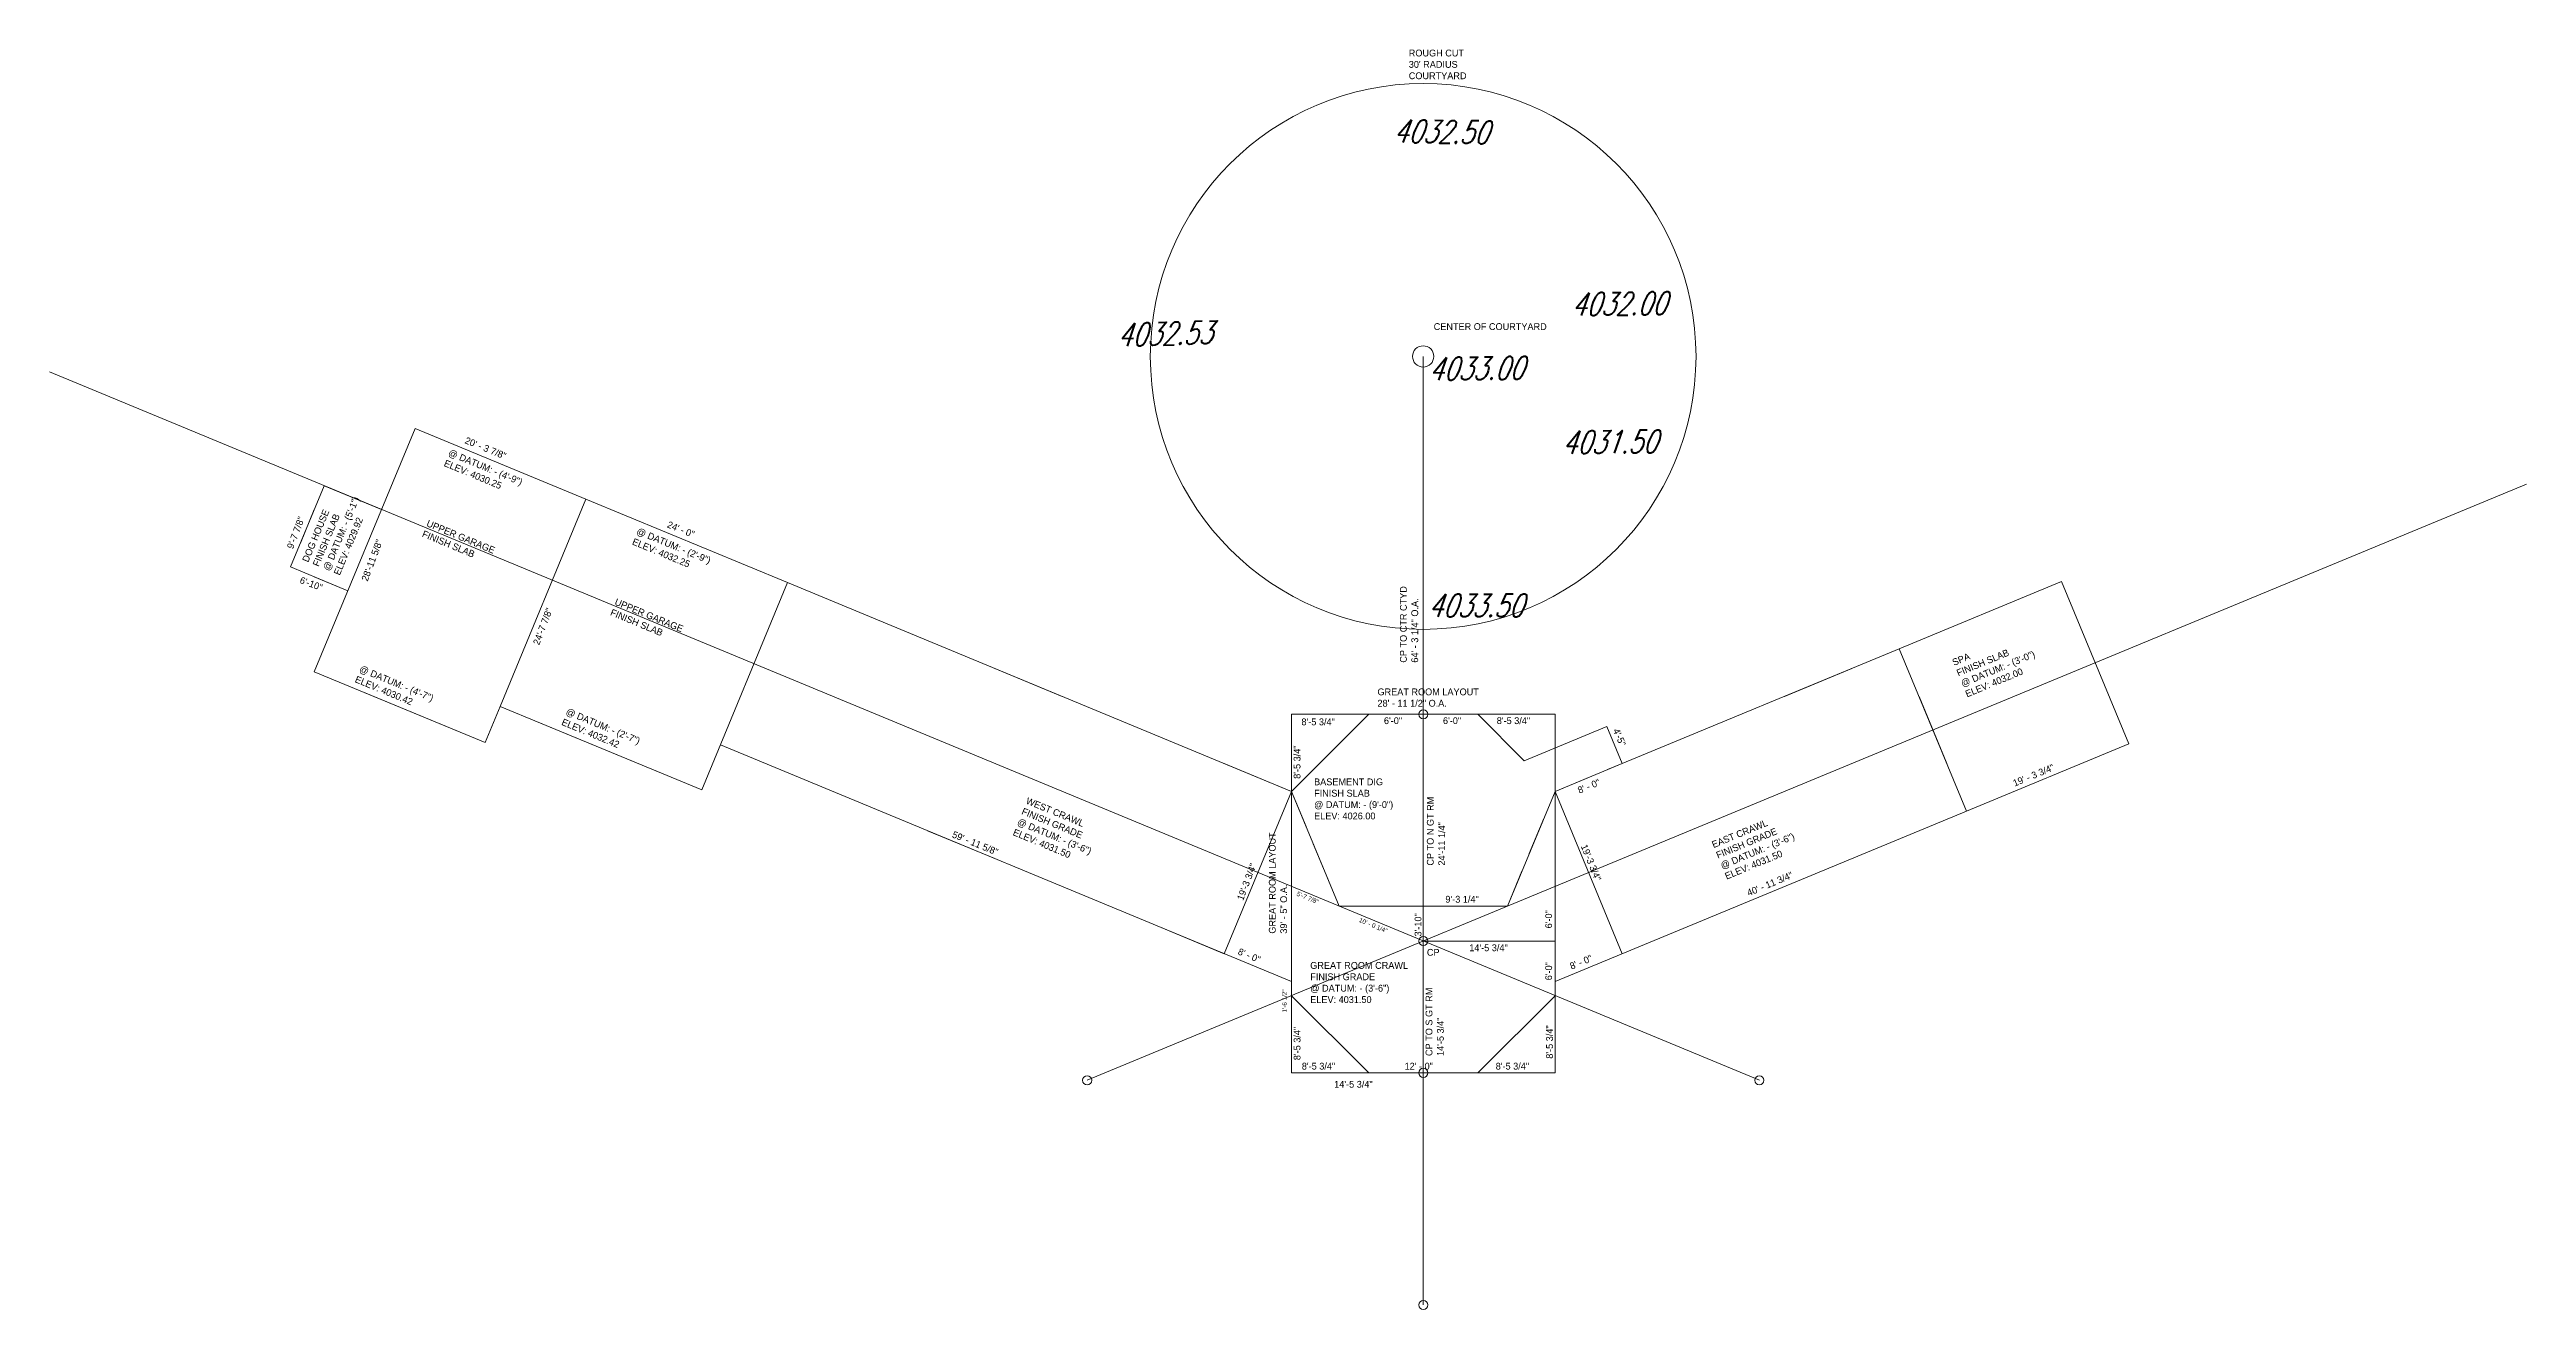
# Model space of a CAD drawing. Header units: inches. Extents: x 2305 to 5573, y 1312 to 2974.
import ezdxf

# ---------------------------------------------------------------- set-up
doc = ezdxf.new("R2010")
doc.units = ezdxf.units.IN
doc.header["$MEASUREMENT"] = 0
doc.linetypes.add('HIDDEN', pattern=[0.375, 0.25, -0.125])
for name, color, linetype, lineweight in [('BASEMENT DIG', 108, 'Continuous', 9), ('EAST WING LAYOUT', 4, 'Continuous', 9), ('GREAT ROOM LAYOUT', 3, 'Continuous', 9), ('GRID LAYOUT', 1, 'Continuous', 9), ('REFERENCE LINES', 6, 'Continuous', 9)]:
    doc.layers.add(name, color=color, linetype=linetype, lineweight=lineweight)
doc.layers.add('TEXT', color=250, linetype='Continuous')
doc.styles.add('EXIST', font='romans.shx', dxfattribs={"width": 0.75, "oblique": 20, "height": 12})

# ---------------------------------------------------------------- blocks, each defined once
blk = doc.blocks.new('F-LGPIN')
at = {"linetype": 'Continuous'}
blk.add_circle((0, 0), 0.0391, dxfattribs=at)

msp = doc.modelspace()

# ---------------------------------------------------------------- linework, layer by layer
at = {"color": 6, "lineweight": 20}
for p, q in [((3943.5, 1995.4), (3854.8, 1781.3)), ((4291.2, 1995.4), (4379.9, 1781.3)), ((4117.3, 1797.9), (4291.2, 1797.9))]:
    msp.add_line(p, q, dxfattribs=at)
at = {"layer": 'BASEMENT DIG', "color": 108, "lineweight": 20}
for p, q in [((3943.5, 1995.4), (4045.3, 2097.2)), ((4189.3, 2097.2), (4250.6, 2035.9)), ((4250.6, 2035.9), (4359.6, 2081.1)), ((4379.9, 2032.1), (4359.6, 2081.1)), ((4291.2, 1995.4), (4379.9, 2032.1)), ((4006.2, 1844), (3943.5, 1995.4)), ((4228.4, 1844), (4291.2, 1995.4)), ((4006.2, 1844), (4228.4, 1844))]:
    msp.add_line(p, q, dxfattribs=at)
at = {"layer": 'BASEMENT DIG', "color": 108, "linetype": 'HIDDEN', "lineweight": 20, "ltscale": 100}
msp.add_line((4045.3, 2097.2), (4189.3, 2097.2), dxfattribs=at)
at = {"layer": 'EAST WING LAYOUT', "color": 4, "lineweight": 20}
for p, q in [((4379.9, 2032.1), (4745.4, 2183.5)), ((4291.2, 1744.5), (4834.1, 1969.4))]:
    msp.add_line(p, q, dxfattribs=at)
at = {"layer": 'EAST WING LAYOUT', "lineweight": 20}
msp.add_line((4834.1, 1969.4), (4745.4, 2183.5), dxfattribs=at)
at = {"layer": 'GREAT ROOM LAYOUT', "color": 3, "lineweight": 20}
for p, q in [((3943.5, 1624.1), (3943.5, 2097.2)), ((4291.2, 2097.2), (3943.5, 2097.2)), ((4291.2, 1624.1), (4291.2, 2097.2)), ((4291.2, 1624.1), (3943.5, 1624.1))]:
    msp.add_line(p, q, dxfattribs=at)
at = {"layer": 'GRID LAYOUT', "color": 5, "lineweight": 20}
for p, q in [((2654.2, 2153.1), (2787.3, 2474.3)), ((2787.3, 2474.3), (3012.6, 2381)), ((4745.4, 2183.5), (4959.5, 2272.2)), ((4959.5, 2272.2), (5048.2, 2058.1)), ((2879.5, 2059.8), (2654.2, 2153.1)), ((2716.9, 2127.2), (2879.5, 2059.8)), ((2879.5, 2059.8), (2899.3, 2107.6)), ((4834.1, 1969.4), (5048.2, 2058.1))]:
    msp.add_line(p, q, dxfattribs=at)
at = {"layer": 'GRID LAYOUT', "color": 7, "lineweight": 20}
for p, q in [((2622.9, 2291.6), (2667.2, 2398.6)), ((2742.9, 2367.3), (2667.2, 2398.6)), ((2698.6, 2260.2), (2622.9, 2291.6))]:
    msp.add_line(p, q, dxfattribs=at)
at = {"layer": 'GRID LAYOUT', "lineweight": 20}
for p, q in [((2635.8, 2322.9), (2654.2, 2367.3)), ((2654.2, 2278.6), (2698.6, 2260.2)), ((3165.4, 1997.4), (3278.7, 2270.8)), ((3552, 2157.5), (3640.7, 2120.8)), ((4594, 2120.8), (4682.7, 2157.5)), ((4808.1, 2032.1), (4771.4, 2120.8)), ((2947.2, 2087.8), (3165.4, 1997.4)), ((3854.8, 2032.1), (3943.5, 1995.4)), ((4291.2, 1995.4), (4379.9, 2032.1)), ((3463.3, 1943.4), (3552, 1906.7)), ((3943.5, 1869.9), (3943.5, 1725.9)), ((4291.2, 1725.9), (4291.2, 1869.9)), ((3766.1, 1818), (3854.8, 1781.3)), ((3943.5, 1725.9), (4045.3, 1624.1)), ((4189.3, 1624.1), (4291.2, 1725.9)), ((4045.3, 1624.1), (4189.3, 1624.1))]:
    msp.add_line(p, q, dxfattribs=at)
at = {"layer": 'GRID LAYOUT', "color": 1, "lineweight": 20}
for p, q in [((2899.3, 2107.6), (3012.6, 2381)), ((3012.6, 2381), (3278.7, 2270.8)), ((3165.4, 1997.4), (2899.3, 2107.6))]:
    msp.add_line(p, q, dxfattribs=at)
at = {"layer": 'GRID LAYOUT', "color": 4, "lineweight": 20}
for p, q in [((3278.7, 2270.8), (3165.4, 1997.4)), ((3278.7, 2270.8), (3943.5, 1995.4)), ((3190, 2056.7), (3943.5, 1744.5)), ((3943.5, 1744.5), (3943.5, 1725.9)), ((4291.2, 1725.9), (4291.2, 1744.5)), ((3943.5, 1725.9), (4045.3, 1624.1)), ((4189.3, 1624.1), (4291.2, 1725.9))]:
    msp.add_line(p, q, dxfattribs=at)
at = {"layer": 'GRID LAYOUT', "color": 4, "linetype": 'HIDDEN', "lineweight": 20, "ltscale": 200}
for p, q in [((4291.2, 1995.4), (4379.9, 2032.1)), ((3943.5, 1995.4), (4006.2, 1844)), ((4228.4, 1844), (4291.2, 1995.4)), ((4006.2, 1844), (4228.4, 1844))]:
    msp.add_line(p, q, dxfattribs=at)
at = {"layer": 'GRID LAYOUT', "color": 4, "linetype": 'HIDDEN', "lineweight": 20, "ltscale": 100}
msp.add_line((4045.3, 1624.1), (4189.3, 1624.1), dxfattribs=at)
at = {"layer": 'GRID LAYOUT', "color": 3}
msp.add_circle((4117.2, 2569.2), 360, dxfattribs=at)
at = {"layer": 'REFERENCE LINES', "color": 6, "lineweight": 20}
for p, q in [((4117.2, 2569.2), (4117.3, 1317.9)), ((4560.8, 1614.3), (2304.8, 2548.7)), ((3673.9, 1614.3), (5572.9, 2400.9))]:
    msp.add_line(p, q, dxfattribs=at)
at = {"layer": 'REFERENCE LINES', "color": 6}
for centre in [(4117.4, 2097.2), (4117.3, 1797.9), (3673.9, 1614.3), (4117.4, 1624.1), (4560.8, 1614.3), (4117.3, 1317.9)]:
    msp.add_circle(centre, 6, dxfattribs=at)
at = {"layer": 'REFERENCE LINES'}
msp.add_circle((4117.3, 1797.9), 9.374856803373542e-13, dxfattribs=at)

# ---------------------------------------------------------------- block references
at = {"layer": 'REFERENCE LINES', "xscale": 359.9856000000019, "yscale": 359.9856000000002, "zscale": 359.9855999999982, "rotation": 4.367222222223363}
msp.add_blockref('F-LGPIN', (4117.2, 2569.2), dxfattribs=at)

# ---------------------------------------------------------------- texts
at = {"layer": 'BASEMENT DIG', "color": 5, "char_height": 9, "width": 159.026, "attachment_point": 1}
for s, insert, rotation in [('20\' - 3 7/8"', (2855.3, 2463.3), 337.7748), ('@ DATUM: - (4\'-9")\\PELEV: 4030.25', (2833.5, 2447.1), 337.5), ('UPPER GARAGE\\PFINISH SLAB', (2804.7, 2353.9), 337.5), ('@ DATUM: - (4\'-7")\\PELEV: 4030.42', (2716.1, 2162), 337.5), ('19\' - 3 3/4"', (4894.2, 2009.9), 22.5)]:
    msp.add_mtext(s, dxfattribs=dict(at, insert=insert, rotation=rotation))
at = {"layer": 'BASEMENT DIG', "color": 7, "insert": (2637.8, 2300.4), "char_height": 9, "width": 159.026, "attachment_point": 1, "rotation": 67.5}
msp.add_mtext('DOG HOUSE\\PFINISH SLAB\\P@ DATUM: - (5\'-1")\\PELEV: 4029.92', dxfattribs=at)
at = {"layer": 'BASEMENT DIG', "color": 1, "char_height": 9, "width": 159.026, "attachment_point": 1}
for s, insert, rotation in [('@ DATUM: - (2\'-9")\\PELEV: 4032.25', (3081.9, 2343.6), 337.5), ('24\' - 0"', (3122.2, 2352.3), 337.7748), ('UPPER GARAGE\\PFINISH SLAB', (3053, 2250.3), 337.5), ('@ DATUM: - (2\'-7")\\PELEV: 4032.42', (2988.7, 2105.6), 337.5)]:
    msp.add_mtext(s, dxfattribs=dict(at, insert=insert, rotation=rotation))
at = {"layer": 'BASEMENT DIG', "color": 108, "char_height": 9, "width": 159.026, "attachment_point": 1}
for s, insert, rotation in [('4\'-5"', (4375.5, 2079.6), 293.8331), ('8\' - 0"', (4319.9, 2000.5), 22.5)]:
    msp.add_mtext(s, dxfattribs=dict(at, insert=insert, rotation=rotation))
at = {"layer": 'BASEMENT DIG', "insert": (3973.3, 2012.5), "char_height": 9, "width": 159.026, "attachment_point": 1}
msp.add_mtext('BASEMENT DIG\\PFINISH SLAB\\P@ DATUM: - (9\'-0")\\PELEV: 4026.00', dxfattribs=at)
at = {"layer": 'BASEMENT DIG', "color": 4, "char_height": 9, "width": 159.026, "attachment_point": 1}
for s, insert, rotation in [('WEST CRAWL\\PFINISH GRADE\\P@ DATUM: - (3\'-6")\\PELEV: 4031.50', (3595.7, 1987.9), 337.5), ('59\' - 11 5/8"', (3498.2, 1943.4), 337.7748), ('EAST CRAWL\\PFINISH GRADE\\P@ DATUM: - (3\'-6")\\PELEV: 4031.50', (4496.9, 1928.8), 22.5), ('40\' - 11 3/4"', (4543.3, 1865.3), 22.5), ('8\' - 0"', (3875.3, 1789), 337.446), ('8\' - 0"', (4309.5, 1768.4), 22.5)]:
    msp.add_mtext(s, dxfattribs=dict(at, insert=insert, rotation=rotation))
at = {"layer": 'BASEMENT DIG', "color": 6, "char_height": 6, "width": 159.026, "attachment_point": 1, "rotation": 337.446}
for s, insert in [('5\'-7 7/8"', (3951.9, 1863.7)), ('10\' - 0 1/4"', (4034.2, 1829))]:
    msp.add_mtext(s, dxfattribs=dict(at, insert=insert))
at = {"layer": 'BASEMENT DIG', "color": 4, "insert": (3968.2, 1770.3), "char_height": 9, "width": 159.026, "attachment_point": 1}
msp.add_mtext('GREAT ROOM CRAWL\\PFINISH GRADE\\P@ DATUM: - (3\'-6")\\PELEV: 4031.50', dxfattribs=at)
at = {"layer": 'GRID LAYOUT', "color": 3, "insert": (4098.2, 2974), "char_height": 9, "width": 159.026, "attachment_point": 1}
msp.add_mtext("ROUGH CUT\\P30' RADIUS\\PCOURTYARD", dxfattribs=at)
at = {"layer": 'GRID LAYOUT', "color": 5, "insert": (4814.1, 2169.2), "char_height": 9, "width": 159.026, "attachment_point": 1, "rotation": 22.5}
msp.add_mtext('SPA\\PFINISH SLAB\\P@ DATUM: - (3\'-0")\\PELEV: 4032.00', dxfattribs=at)
at = {"layer": 'REFERENCE LINES', "color": 6, "char_height": 9, "width": 159.026, "attachment_point": 1}
for s, insert in [('CENTER OF COURTYARD', (4131.1, 2613.1)), ('CP', (4122.1, 1787.6)), ('14\'-5 3/4"', (4178, 1793.6))]:
    msp.add_mtext(s, dxfattribs=dict(at, insert=insert))
at = {"layer": 'REFERENCE LINES', "color": 7, "char_height": 9, "width": 159.026, "attachment_point": 1}
for s, insert, rotation in [('9\'-7 7/8"', (2617.7, 2317.7), 69.3022), ('6\'-10"', (2637.3, 2279), 339.3022)]:
    msp.add_mtext(s, dxfattribs=dict(at, insert=insert, rotation=rotation))
at = {"layer": 'REFERENCE LINES', "color": 5, "insert": (2716, 2275), "char_height": 9, "width": 159.026, "attachment_point": 1, "rotation": 69.3022}
msp.add_mtext('28\'-11 5/8"', dxfattribs=at)
at = {"layer": 'REFERENCE LINES', "color": 6, "char_height": 9, "width": 159.026, "attachment_point": 1}
for s, insert, rotation in [('CP TO CTR CTYD\\P64\' - 3 1/4" O.A.', (4086.6, 2165.2), 90), ('CP TO N GT RM\\P24\'-11 1/4"', (4122.1, 1897.5), 90), ('19\'-3 3/4"', (3871.2, 1853.9), 69.3022), ('19\'-3 3/4"', (4333.3, 1926.6), 292.1788), ('3\'-10"', (4105.9, 1804), 90), ('6\'-0"', (4278.3, 1814.7), 90), ('6\'-0"', (4278.3, 1746.2), 90), ('CP TO S GT RM\\P14\'-5 3/4"', (4120.4, 1646.3), 90)]:
    msp.add_mtext(s, dxfattribs=dict(at, insert=insert, rotation=rotation))
at = {"layer": 'REFERENCE LINES', "color": 1, "insert": (2942.4, 2190.9), "char_height": 9, "width": 159.026, "attachment_point": 1, "rotation": 69.3022}
msp.add_mtext('24\'-7 7/8"', dxfattribs=at)
at = {"layer": 'REFERENCE LINES', "color": 3, "char_height": 9, "width": 159.026, "attachment_point": 1}
for s, insert in [('GREAT ROOM LAYOUT\\P28\' - 11 1/2" O.A.', (4056.9, 2131.2)), ('14\'-5 3/4"', (3999.8, 1613.5))]:
    msp.add_mtext(s, dxfattribs=dict(at, insert=insert))
at = {"layer": 'REFERENCE LINES', "color": 108, "char_height": 9, "width": 159.026, "attachment_point": 1}
for s, insert in [('8\'-5 3/4"', (3956.6, 2091.6)), ('6\'-0"', (4065.4, 2093.2)), ('6\'-0"', (4143.3, 2093.2)), ('8\'-5 3/4"', (4214.3, 2093.2)), ('9\'-3 1/4"', (4146.5, 1857.6))]:
    msp.add_mtext(s, dxfattribs=dict(at, insert=insert))
at = {"layer": 'REFERENCE LINES', "color": 108, "insert": (3946.3, 2012), "char_height": 9, "width": 159.026, "attachment_point": 1, "rotation": 90}
msp.add_mtext('8\'-5 3/4"', dxfattribs=at)
at = {"layer": 'REFERENCE LINES', "color": 3, "insert": (3913.6, 1807.7), "char_height": 9, "width": 159.026, "attachment_point": 1, "rotation": 90}
msp.add_mtext('GREAT ROOM LAYOUT\\P39\' - 5" O.A.', dxfattribs=at)
at = {"layer": 'REFERENCE LINES', "color": 4, "width": 159.026, "attachment_point": 1, "rotation": 90}
for s, insert, char_height in [('1\'-6 1/2"', (3931.3, 1703.8), 6), ('8\'-5 3/4"', (3946.3, 1640.8), 9), ('8\'-5 3/4"', (4279.4, 1642.7), 9)]:
    msp.add_mtext(s, dxfattribs=dict(at, insert=insert, char_height=char_height))
at = {"layer": 'REFERENCE LINES', "color": 4, "char_height": 9, "width": 159.026, "attachment_point": 1}
for s, insert in [('8\'-5 3/4"', (3957.1, 1637.4)), ('12\' - 0"', (4092.7, 1637.4)), ('8\'-5 3/4"', (4212.9, 1637.4))]:
    msp.add_mtext(s, dxfattribs=dict(at, insert=insert))
at = {"layer": 'TEXT', "color": 3, "char_height": 30, "attachment_point": 1, "style": 'EXIST'}
for s, insert, rotation in [('4032.50', (4078.4, 2881.6), 359.1128), ('4032.00', (4312.7, 2653), 0.6792), ('4032.53', (3713.5, 2612.6), 1.5506), ('4033.00', (4124.5, 2567.7), 0.6792), ('4031.50', (4300.4, 2470.6), 0.6792)]:
    msp.add_mtext(s, dxfattribs=dict(at, insert=insert, rotation=rotation))
at = {"layer": 'TEXT', "color": 3, "insert": (4123.8, 2255.6), "char_height": 30, "attachment_point": 1, "style": 'EXIST'}
msp.add_mtext('4033.50', dxfattribs=at)

doc.saveas('drawing.dxf')
